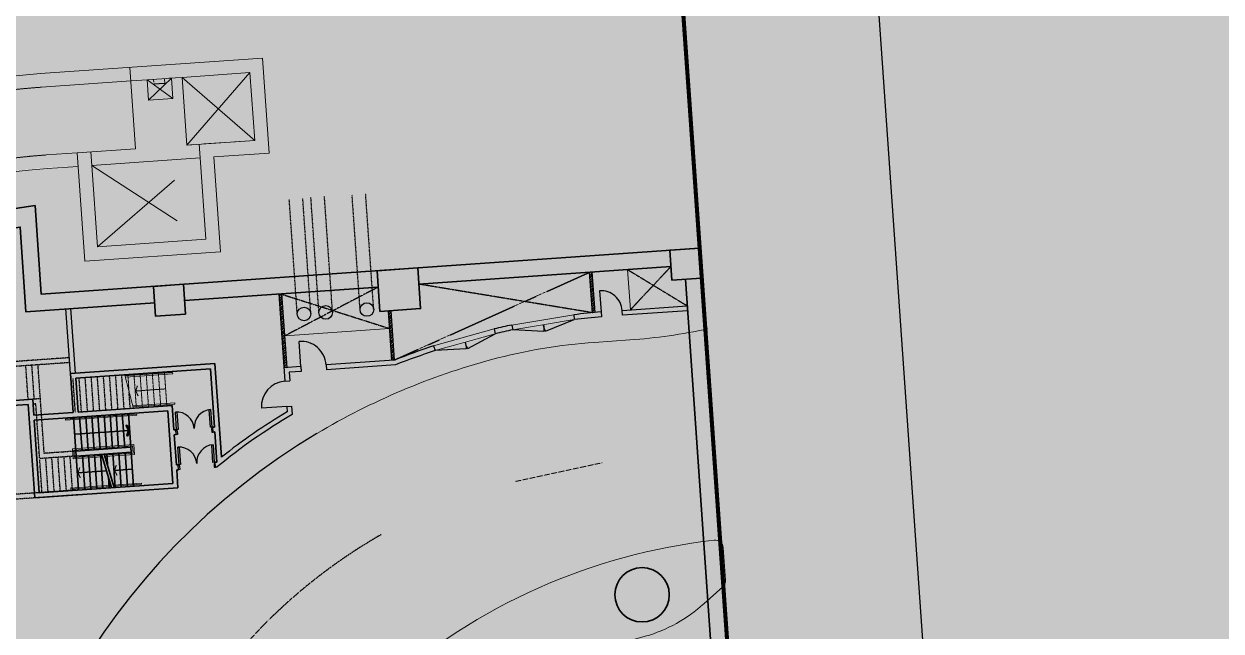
# Model space of a CAD drawing. Header units: millimetres. Extents: x 833941507 to 1669051331, y 817666127 to 1636299673.
# Drawn here: x 834609379 to 834653451, y 818127944 to 818150283 of the extents above; entities that cross this region are included whole.
import ezdxf

# ---------------------------------------------------------------- set-up
doc = ezdxf.new("R2010")
doc.units = ezdxf.units.MM
doc.header["$LTSCALE"] = 3
for name, pattern in [('3A35X-MADL-P-LT-B01-0$0$ACAD_ISO02W033', [5, 4, -1]), ('3A35X-MAGP-P-ADR-B01-0$0$HIDDEN', [0.375, 0.25, -0.125]), ('ACAD_ISO04W033', [10, 8, -1, 0, -1]), ('B0606', [0.7813, 0.39065, -0.39065]), ('B0701', [2.34375, 1.5625, -0.78125]), ('CENTER', [2, 1.25, -0.25, 0.25, -0.25]), ('CENTER2', [1.125, 0.75, -0.125, 0.125, -0.125]), ('DASH', [0.35, 0.25, -0.1]), ('HIDDEN', [0.375, 0.25, -0.125]), ('LB01__Road Marking$0$M_RM1103', [8, 3, -5]), ('M_RM1104', [6, 4, -2])]:
    doc.linetypes.add(name, pattern=pattern)
doc.layers.get('Defpoints').update_dxf_attribs({"color": 32})
for name, color, linetype in [('22INWA-a', 6, 'CENTER'), ('BD-CB-SOLID-DH', 251, 'Continuous'), ('LB01__Road Marking$0$MVA813_kerb', 1, 'Continuous'), ('void', 7, 'CENTER2'), ('x_160725 LB01 interim layout$0$MVA832_MARKING', 1, 'Continuous')]:
    doc.layers.add(name, color=color, linetype=linetype)
for name, color, linetype, lineweight in [('ACM921__', 6, 'Continuous', 0), ('Hatch (LTC&CB)', 252, 'Continuous', 35), ('LB01__Road Marking$0$LOL818__', 1, 'Continuous', 9), ('LB01__Road Marking$0$MVA_Markiing', 1, 'Continuous', 9), ('UAJ-22INWA', 6, 'Continuous', 35), ('UAJ-22INWA-bw', 3, 'Continuous', 35), ('UAJ-23FLOR-a', 1, 'Continuous', 13), ('UAJ-23FLOR-h', 251, 'Continuous', 9), ('UAJ-24STAI', 8, 'Continuous', 35), ('UAJ-24STAI-a', 9, '3A35X-MADL-P-LT-B01-0$0$ACAD_ISO02W033', 13), ('UAJ-24STAI-x', 9, 'ACAD_ISO04W033', 5), ('UAJ-24STAI-y', 8, 'B0701', 9), ('UAJ-28STRU', 6, 'Continuous', 35), ('UAJ-32INFR', 7, 'Continuous', 25), ('UAJ-34RAIL-a', 1, 'Continuous', 13)]:
    doc.layers.add(name, color=color, linetype=linetype, lineweight=lineweight)
pattern_1 = [(48.99895448877691, (834583564.1480203, 818103532.6961042), (-47.92329814519315, 41.66062283364142), [])]

# ---------------------------------------------------------------- blocks, each defined once
blk = doc.blocks.new('BOX_CUL_20171026')
at = {"layer": 'ACM921__', "ltscale": 25}
for p, q in [((834618.16407139, 818149.0258201461), (834609.9899237371, 818148.454623501)), ((834617.6652876864, 818148.9909659215), (834617.6652487346, 818148.991523343)), ((834618.4080120105, 818145.5348916426), (834618.16407139, 818149.0258201461)), ((834613.485077491, 818145.6921039463, 0.005552839114962748), (834613.2759521435, 818148.6848061682, 0.005552839114962748)), ((834615.206184442, 818148.3184685177, 0.005552839114962748), (834617.7001029601, 818148.4927396406, 0.005552839114962748)), ((834617.8743740822, 818145.9988211208), (834617.7001029592, 818148.4927396381)), ((834613.9093468129, 818148.2278475345, 1932735.294305679), (834613.9616281496, 818147.4796719776, 1932735.294305679)), ((834614.8594388157, 818147.5424095821, 1932735.294305679), (834614.8071574793, 818148.2905851385, 1932735.294305679)), ((834615.380455564, 818145.8245499993, 0.005552839114962748), (834615.206184442, 818148.3184685186, 0.005552839114962748)), ((834613.9616281496, 818147.4796719776, 1932735.294305679), (834614.8594388157, 818147.5424095821, 1932735.294305679)), ((834615.380455564, 818145.8245499993, 0.005552839114962748), (834617.8743740822, 818145.9988211212, 0.005552839114962748)), ((834613.485077491, 818145.6921039463, 0.005552869370051439), (834611.3424399686, 818145.5423797896, 0.005552869370051439)), ((834611.876076926, 818145.0784642076), (834615.8663465555, 818145.357298003)), ((834615.8663465555, 818145.357298003), (834616.0754719026, 818142.3645957815)), ((834618.408011398, 818145.5349004051), (834616.3651306174, 818145.3921470933)), ((834611.3773331451, 818145.043038663), (834610.2297089611, 818144.9628444811)), ((834612.0852022732, 818142.0857619852), (834611.876076926, 818145.0784642076)), ((834616.0754719026, 818142.3645957815), (834612.0852022732, 818142.0857619852))]:
    blk.add_line(p, q, dxfattribs=at)
at = {"layer": 'ACM921__', "linetype": 'DASH', "ltscale": 5}
for p, q in [((834617.7001029603, 818148.4927396392, 0.005552839114962748), (834615.380455564, 818145.8245499993, 0.005552839114962748)), ((834613.3108453198, 818148.1854650417), (834610.0247779617, 818147.9558397974)), ((834613.3108063681, 818148.1860224645, 0.005552839114962748), (834613.909346813, 818148.2278475342, 0.005552839114962748)), ((834614.8594388157, 818147.5424095821, 1932735.294305679), (834613.9093468129, 818148.2278475345, 1932735.294305679)), ((834614.8071574793, 818148.2905851385, 1932735.294305679), (834613.9616281496, 818147.4796719776, 1932735.294305679)), ((834614.7074007384, 818148.2836142934, 0.005552839114962748), (834615.206184442, 818148.3184685186, 0.005552839114962748)), ((834617.8743740822, 818145.9988211212, 0.005552839114962748), (834615.206184442, 818148.3184685177, 0.005552839114962748)), ((834610.1948547366, 818145.4616281848, 2.974442472007131e-06), (834611.3424789205, 818145.5418223666)), ((834612.0852022732, 818142.0857619852), (834615.8663465555, 818145.357298003)), ((834611.876076926, 818145.0784642076), (834616.0754719026, 818142.3645957815))]:
    blk.add_line(p, q, dxfattribs=at)
at = {"layer": 'ACM921__', "linetype": 'HIDDEN'}
for p, q in [((834610.0251161244, 818147.9564235735), (834610.018833923, 818147.9559845831)), ((834614.156186042, 818148.1383494859, 0.0111056783481144), (834614.1490042312, 818148.2414562369, 0.0111056783481144)), ((834614.5591551889, 818148.1096358608, 0.0111056783481144), (834614.1601219801, 818148.0818418628, 0.0111056783481144)), ((834614.5605448523, 818148.0896841978, 0.0111056783481144), (834614.1615116434, 818148.0618901998, 0.0111056783481144)), ((834614.5605448523, 818148.0896841978, 0.0111056783481144), (834614.5480374402, 818148.2692502352, 0.0111056783481144)), ((834615.8663465555, 818145.357298003), (834615.8314933018, 818145.8560678092, 0.01110567833285562)), ((834611.876076926, 818145.0784642076), (834611.8412227015, 818145.5772479106, 3.015215857615881e-08))]:
    blk.add_line(p, q, dxfattribs=at)
at = {"layer": 'ACM921__', "ltscale": 25}
for points, elevation in [([(834614.8071574793, 818148.2905851366), (834613.909346813, 818148.2278475325)], 0.01110567833285562), ([(834611.342451093, 818145.5422206032), (834611.621272795, 818141.5521240568), (834616.6091098314, 818141.9006663029), (834616.3651302586, 818145.3921522277)], -1.029301146526974e-10)]:
    blk.add_lwpolyline(points, dxfattribs=dict(at, elevation=elevation))
at = {"layer": 'ACM921__', "linetype": 'HIDDEN', "elevation": 0.01110567833285562}
blk.add_lwpolyline([(834617.8743740831, 818145.998821121), (834615.3804555649, 818145.824549998)], dxfattribs=at)
at = {"layer": 'ACM921__', "ltscale": 25}
for centre, radius, end in [((834611.7674891911, 818123.0166546148, 1.531626701697353e-06), 25.5, 149.9186480744205), ((834611.7632948434, 818123.0163615204, 1.320195846169409e-05), 22, 150.4099115636012)]:
    blk.add_arc(centre, radius, 93.9972416808191, end, dxfattribs=at)
at = {"layer": 'ACM921__', "linetype": 'DASH', "ltscale": 5}
for centre, radius, start, end in [((834611.7678273397, 818123.0172383899, 2.591892885689759e-06), 25, 93.9972416475497, 149.9186480744205), ((834611.7632948434, 818123.0163615204, 2.974442472007131e-06), 22.5, 93.9972416808191, 150.4099115636012)]:
    blk.add_arc(centre, radius, start, end, dxfattribs=at)
blk = doc.blocks.new('LB01__Road Marking')
at = {"layer": 'LB01__Road Marking$0$LOL818__', "linetype": 'Continuous'}
for points in [[(834634561.2005576, 818139069.7232114, -0.03636872254758049), (834631684.9974045, 818138657.0687147), (834630385.5395173, 818138566.2266431, 0.04813570503205516), (834626596.3925679, 818137931.4202642, 0.06895641052326808), (834620167.6397753, 818135214.2715704)], [(834626996.0947754, 818126236.098674), (834632254.3432578, 818127751.3338523, 0.1134566914905308), (834634409.2554767, 818128946.8475094), (834635109.1476151, 818129576.296793, 0.231016276212635), (834635207.8076997, 818129820.2781533), (834635124.3121902, 818131014.6465393, 0.4273611709826108), (834634790.7755378, 818131291.761823, 0.1531575105429606), (834622656.3763593, 818125895.7590989)]]:
    blk.add_lwpolyline(points, format="xyb", dxfattribs=at)
at = {"layer": 'LB01__Road Marking$0$MVA813_kerb'}
blk.add_arc((834633186.1397753, 818113376.3653038), 25423.9157559779, 120.8009560990591, 180.6006578406031, dxfattribs=at)
at = {"layer": 'LB01__Road Marking$0$MVA_Markiing', "linetype": 'LB01__Road Marking$0$M_RM1103', "flags": 128}
blk.add_lwpolyline([(834630668.7930849, 818134137.6696364), (834627473.6847464, 818133448.2197671)], dxfattribs=at)
at = {"layer": 'x_160725 LB01 interim layout$0$MVA832_MARKING', "color": 1, "linetype": 'M_RM1104', "flags": 128}
blk.add_lwpolyline([(834622532.9191115, 818131495.9689059, 0.1005455463713856), (834616462.3895154, 818126160.2630732)], format="xyb", dxfattribs=at)
blk = doc.blocks.new('D1200-180')
at = {"color": 1}
for points in [[(35, 180), (35, 830), (85, 830), (85, 180)], [(1285, 180), (1285, 830), (1335, 830), (1335, 180)], [(0, 0), (0, 180), (35, 180), (35, 130), (50, 130), (50, 0)], [(1370, 0), (1370, 180), (1335, 180), (1335, 130), (1320, 130), (1320, 0)]]:
    blk.add_lwpolyline(points, close=True, dxfattribs=at)
at = {"color": 8}
for centre, start, end in [((35, 180), 0, 90), ((1335, 180), 90, 180)]:
    blk.add_arc(centre, 650, start, end, dxfattribs=at)
blk = doc.blocks.new('D780')
at = {"layer": 'UAJ-32INFR'}
blk.add_line((0, 780.0000003576279), (-1.192092895507812e-07, 2.384185791015625e-07), dxfattribs=at)
blk.add_arc((-1.192092895507812e-07, 1.192092895507812e-07), 780, 0, 90, dxfattribs=at)
blk = doc.blocks.new('DA2300')
for p, q in [((1122.497216105461, 250.0000002384186), (-1.192092895507812e-07, 2.384185791015625e-07)), ((1177.502783894539, 250.0000002384186), (2300.000000119209, 0))]:
    blk.add_line(p, q)
for centre, start, end in [((-1.192092895507812e-07, 2.384185791015625e-07), 0, 12.55585422389347), ((2300, 1.192092895507812e-07), 167.4441457761066, 180)]:
    blk.add_arc(centre, 1150.000000079408, start, end)
blk = doc.blocks.new('D930')
at = {"layer": 'UAJ-32INFR'}
blk.add_line((-1.192092895507812e-07, 1.192092895507812e-07), (-1.192092895507812e-07, 929.9999998807907), dxfattribs=at)
blk.add_arc((-1.192092895507812e-07, 1.192092895507812e-07), 929.999999744496, 0, 90, dxfattribs=at)
blk = doc.blocks.new('GBP-LTC-LB01')
at = {"layer": 'BD-CB-SOLID-DH', "ltscale": 0.5}
h = blk.add_hatch(dxfattribs=at)
h.set_pattern_fill('ANSI31', color=256, scale=20, angle=4.918665992295111e-05, style=0)
h.set_pattern_definition(pattern_1)
h.paths.add_polyline_path([(834630204.5080969, 818141146.6803864), (834630304.2715975, 818141153.6547191), (834630408.1899959, 818139667.1665274), (834630308.5900564, 818139657.8526014)])
h = blk.add_hatch(dxfattribs=at)
h.set_pattern_fill('ANSI31', color=256, scale=20, angle=4.918665992295111e-05, style=0)
h.set_pattern_definition(pattern_1)
h.paths.add_polyline_path([(834618952.1349553, 818137631.2233928), (834619051.8913249, 818137638.197026), (834618862.1746621, 818140353.7530266), (834618762.418131, 818140346.779181)])
h = blk.add_hatch(dxfattribs=at)
h.set_pattern_fill('ANSI31', color=256, scale=20, angle=4.918665992295111e-05, style=0)
h.set_pattern_definition(pattern_1)
h.paths.add_polyline_path([(834622884.8734369, 818139732.8482912), (834622785.116891, 818139725.8745397), (834622912.2027122, 818137907.9907455), (834623011.9592515, 818137914.9645916)])
at = {"layer": 'UAJ-23FLOR-h'}
h = blk.add_hatch(dxfattribs=at)
h.set_pattern_fill('EARTH,_O', color=256, scale=180, angle=45.00000010501341)
h.set_pattern_definition([(45.00000010501341, (-1082349.699177861, 54794.90315568447), (-2.96267069188616e-06, 1616.446101792448), [1143, -1143]), (45.00000010501341, (-1082652.782822503, 55097.98679921505), (-2.96267069188616e-06, 1616.446101792448), [1143, -1143]), (45.00000010501341, (-1082955.866467144, 55401.07044274564), (-2.96267069188616e-06, 1616.446101792448), [1143, -1143]), (135.0000001050134, (-1082955.866467515, 55603.12620546969), (-1616.446101792448, -2.96267069188616e-06), [1143, -1143]), (135.0000001050134, (-1082652.782823984, 55906.20985011128), (-1616.446101792448, -2.96267069188616e-06), [1143, -1143]), (135.0000001050134, (-1082349.699180454, 56209.29349475286), (-1616.446101792448, -2.96267069188616e-06), [1143, -1143])])
h.paths.add_polyline_path([(834669469.2548146, 818015499.1701102), (834651080.8176275, 818014213.7929552), (834651091.333055, 818014066.030459), (834669479.7621983, 818015351.5226754)], flags=16)
edge = h.paths.add_edge_path()
edge.add_arc((834611763.613195, 818123015.0723449), 22001.28373588376, 94.00071865262937, 118.6886834190998)
edge.add_line((834601201.8916234, 818142315.5004095), (834593918.3367147, 818141228.3801512))
edge.add_arc((834611768.400262, 818123014.0298539), 25502.69251264854, 93.99715914630349, 134.4212748451599, ccw=False)
edge.add_line((834609990.6837641, 818148454.6872638), (834618164.3568528, 818149025.8389109))
edge.add_line((834618164.3568528, 818149025.8389109), (834618408.292444, 818145534.9100552))
edge.add_line((834618408.292444, 818145534.9100552), (834616365.4114578, 818145392.1596863))
edge.add_line((834616365.4114578, 818145392.1596863), (834616609.385029, 818141900.6873076))
edge.add_line((834616609.385029, 818141900.6873076), (834611621.5474902, 818141552.1522465))
edge.add_line((834611621.5474902, 818141552.1522465), (834611377.6128702, 818145043.0672039))
edge.add_line((834611377.6128702, 818145043.0672039), (834610228.6059371, 818144962.7428077))
h.paths.add_polyline_path([(834673232.9366938, 818197365.8783082), (834607546.4897544, 818192773.8917836), (834599172.4998745, 818174435.3001034), (834588349.0999149, 818152374.5000834), (834578621.5499489, 818133890.6500655), (834568418.2999822, 818115665.3000468), (834556456.700019, 818095618.300025), (834546606.4000474, 818080041.600007), (834532219.3000866, 818058623.7499806), (834523692.1501086, 818046595.7499651), (834515683.5001286, 818035708.4999502), (834508244.2001468, 818025929.8999366), (834500656.3001646, 818016266.0999228), (834489786.8001888, 818002934.0999027), (834483448.3002025, 817995421.2998908), (834478637.6002128, 817989841.6998823), (834458453.7502539, 817967379.2998452), (834441506.4997879, 817949096.357832), (834383075.7479855, 817886437.0757562), (834482026.687943, 817893354.5055006), (834551919.0356153, 817920008.6018127), (834634905.1297382, 817930637.1330649), (834634022.9972101, 817939309.3515325), (834633770.0685325, 817941795.8857912), (834633577.6912351, 817943687.0236263), (834508697.0405153, 817930983.6118022), (834507053.464672, 817930191.4384525), (834506409.4608335, 817939426.9553951), (834507656.9383341, 817945566.7269546), (834503417.0808368, 818006767.0327235), (834503064.3680854, 818011762.6720035), (834514052.9096247, 818025791.9353799), (834520784.6504849, 818034889.3491884), (834526318.8615147, 818042436.9444461), (834532381.6860782, 818050705.6283545), (834536345.7196504, 818056472.6778568), (834542258.4127678, 818065225.6191521), (834550405.86193, 818077286.9078631), (834561578.9964366, 818095001.9633045), (834574522.6610527, 818117080.0346472), (834587768.8781933, 818140310.2095475), (834609774.1305691, 818143594.9757913), (834610001.9653326, 818140335.8947712), (834634252.5395212, 818142031.4686226), (834636806.8958616, 818105492.469254), (834642791.4816118, 818105913.7478601), (834646278.5594581, 818056032.5832597), (834640293.170484, 818055614.1586573), (834643382.3380679, 818011424.9081372), (834641138.4146172, 818011267.9554363), (834645775.7848747, 817944927.8676329), (834639048.3570181, 817944243.5239328), (834640362.1165634, 817931328.1108725), (834651070.3910474, 817932706.91456), (834650587.6677916, 817936476.1291044), (834685105.7378002, 817940896.8578628), (834685588.4610578, 817937127.6433052), (834691373.7890701, 817937868.5701854)])
at = {"layer": 'UAJ-24STAI', "ltscale": 0.2}
for points in [[(834613174.5664642, 818135522.4848771), (834613268.3194605, 818135328.5509306), (834613202.4620117, 818135123.4587647), (834613164.3773527, 818135135.6881858), (834613225.3430328, 818135325.5464882), (834613138.5538346, 818135505.0753827)], [(834611413.8338438, 818133965.9034644), (834611347.9764116, 818133760.8112935), (834611441.7294235, 818133566.8773541), (834611477.742052, 818133584.2868515), (834611390.9528389, 818133763.8157395), (834611451.9185039, 818133953.6740463)], [(834612760.5469694, 818134060.0509917), (834612694.6895374, 818133854.9588207), (834612788.4425493, 818133661.0248814), (834612824.4551778, 818133678.4343787), (834612737.6659648, 818133857.9632667), (834612798.6316297, 818134047.8215735)]]:
    blk.add_hatch(color=256, dxfattribs=at).paths.add_polyline_path(points)
at = {"layer": 'UAJ-24STAI-x'}
blk.add_hatch(color=256, dxfattribs=at).paths.add_polyline_path([(834613538.7076623, 818136981.4318174), (834613472.8502301, 818136776.3396463), (834613566.603242, 818136582.4057072), (834613602.6158706, 818136599.8152045), (834613515.8266574, 818136779.3440922), (834613576.7923223, 818136969.2023991)])
at = {"layer": '22INWA-a', "ltscale": 5, "const_width": 150, "flags": 128}
blk.add_lwpolyline([(834648790.5585468, 817968144.8010727), (834645868.1127554, 817967942.7185566), (834648790.5585468, 817968144.8010727), (834651277.0548606, 817932186.054306), (834646732.9119703, 817931602.6841583), (834552249.9020534, 817919488.4926492), (834509653.719406, 817903226.8796499), (834506670.2002928, 817945929.5476125), (834505134.9406862, 817946512.7590431), (834503326.1238061, 817972339.5114205), (834504156.5737509, 817972397.65377), (834501745.5432788, 818006830.7416781), (834502410.2590361, 818006877.2948229), (834493650.5402416, 818132199.4721122), (834495221.4466506, 818132309.2531987), (834492443.3530575, 818172005.4249322), (834498761.0000008, 818180933.000002, 0.1039453279364779), (834533697.0000086, 818164790.9999983, 0.0281485251874361), (834560518.0000027, 818159716.0000006), (834570883.0000095, 818156559.9999988, 0.01218113012787053), (834580152.0000002, 818154030, 0.0118168953345502), (834589679.9999993, 818153626.0000007, 0.01895900772234266), (834627610.0000029, 818154459.9999995), (834630540.0000026, 818155389.0000011), (834633307.5130115, 818155581.3607701), (834636812.9937819, 818105509.8540434), (834642798.3436269, 818105928.8853481), (834646290.2711654, 818056050.9699742), (834640304.3231351, 818055631.8967907), (834643398.1701388, 818011440.063687), (834641154.3077285, 818011282.972015), (834642938.4361839, 817985813.1960229), (834644624.4133606, 817985929.8185481), (834645081.8954498, 817979313.4479716), (834645868.1127554, 817967942.7185566)], format="xyb", close=True, dxfattribs=at)
at = {"layer": 'UAJ-22INWA'}
for p, q in [((834636806.693408, 818105495.3650844), (834634252.558558, 818142031.1970875)), ((834611092.38331, 818137416.8880385), (834616412.3990091, 818137788.8056451)), ((834616653.3542438, 818134342.1131248), (834616412.399009, 818137788.8056462)), ((834611192.1099498, 818135990.3696886), (834611092.38331, 818137416.8880385)), ((834611284.4980638, 818137249.8792921), (834616245.3902628, 818137596.6908916)), ((834616395.3289146, 818135451.9255749), (834616245.3902625, 818137596.6908925)), ((834611371.6717001, 818136002.9226921), (834611284.4980638, 818137249.8792921)), ((834609704.5084567, 818136473.6391975), (834608547.6215453, 818136392.7622564)), ((834609745.3640611, 818135889.2289592), (834609704.5084567, 818136473.6391975)), ((834609537.4997103, 818136281.5244441), (834608560.174549, 818136213.2005062)), ((834609537.4997103, 818136281.5244441), (834609777.8036635, 818132844.1480438)), ((834609757.9170647, 818135709.6672089), (834614671.2022959, 818136053.1506474)), ((834611371.6717001, 818136002.9226921), (834614838.2110424, 818136245.265401)), ((834614858.102572, 818133379.6757045), (834614671.2022959, 818136053.1506474)), ((834614900.9760605, 818135347.4566506), (834614838.2110424, 818136245.265401)), ((834609944.81241, 818133036.2627976), (834609757.9170649, 818135709.6672089)), ((834614900.9760605, 818135347.4566506), (834614965.8282502, 818135351.990316)), ((834614913.5290642, 818135167.8949004), (834614978.3808793, 818135172.4302007)), ((834614991.2472175, 818134056.1922286), (834614913.5290642, 818135167.8949004)), ((834616332.4927065, 818135447.5322646), (834616395.3289146, 818135451.9255749)), ((834616345.0454109, 818135267.9710726), (834616407.8819182, 818135272.3638263)), ((834616485.6000718, 818134160.6611528), (834616407.8819182, 818135272.3638263)), ((834611291.83659, 818134563.8513412), (834613311.9062785, 818134705.072632)), ((834613324.4592822, 818134525.510882), (834613311.9062785, 818134705.072632)), ((834611304.3895935, 818134384.2895912), (834611291.83659, 818134563.8513412)), ((834611304.3895935, 818134384.2895912), (834613324.4592822, 818134525.510882)), ((834614991.2472175, 818134056.1922286), (834615056.097545, 818134060.7257638)), ((834615003.8002213, 818133876.6304785), (834615068.6501741, 818133881.1656485)), ((834615050.2173254, 818133212.666958), (834615003.8002213, 818133876.6304785)), ((834616422.7620014, 818134156.2677124), (834616485.6000718, 818134160.6611528)), ((834616435.3147057, 818133976.7065203), (834616494.8024677, 818133980.8651711)), ((834609944.8121128, 818133036.2670467), (834614858.102572, 818133379.6757045)), ((834609777.803388, 818132844.1519874), (834615050.2173254, 818133212.666958))]:
    blk.add_line(p, q, dxfattribs=at)
at = {"layer": 'UAJ-22INWA', "lineweight": -3}
for p, q in [((834618762.2922301, 818140346.844339), (834618986.7428851, 818137136.1714003)), ((834629619.6789976, 818139583.040824, 4.119252416945329e-07), (834629641.417211, 818139404.3582841, 4.119252416945329e-07)), ((834630626.4459852, 818139686.4641203, 4.119252416945329e-07), (834630641.4901873, 818139507.0978296, 4.119252416945329e-07)), ((834627335.8098356, 818139205.4936829, 4.119252416945329e-07), (834627372.7327964, 818139029.3213384, 4.119252416945329e-07)), ((834626689.5873308, 818139061.7857598, 4.119252416945329e-07), (834626730.8068277, 818138886.5688854, 4.119252416945329e-07)), ((834624460.4556005, 818138435.6721618, 4.119252416945329e-07), (834624516.4959126, 818138264.6181253, 4.119252416945329e-07)), ((834623011.8308268, 818137915.0272603, 2.022555123937231e-07), (834620503.349121, 818137739.6651564, 2.021277866748328e-07)), ((834619575.6133187, 818137674.8093108, 2.022555123937231e-07), (834618952.1349552, 818137631.223393, 2.022555123937231e-07)), ((834619588.166063, 818137495.2475426, 2.297939988016307e-07), (834619144.2494676, 818137464.214369, 2.064518531547099e-07)), ((834619144.2494676, 818137464.2143692), (834619166.3046532, 818137148.7241446)), ((834619575.6133187, 818137674.8093108, 2.030663241447961e-07), (834619588.166063, 818137495.2475426, 2.785773237784506e-07)), ((834620503.349121, 818137739.6651564, 2.030638845407218e-07), (834620515.9018652, 818137560.1033882, 2.785764602886154e-07)), ((834623051.9042511, 818137737.3893986, 4.119252416945329e-07), (834620515.9018652, 818137560.1033882, 2.785764602331042e-07)), ((834618986.7428851, 818137136.1714003), (834619166.3046532, 818137148.7241446)), ((834619051.5987308, 818136208.435598), (834619231.1604989, 818136220.9883423)), ((834619051.5987308, 818136208.435598), (834619065.7319753, 818136006.2654331)), ((834619231.1604989, 818136220.9883423), (834619253.0807859, 818135907.4277856))]:
    blk.add_line(p, q, dxfattribs=at)
at = {"layer": 'UAJ-22INWA', "linetype": 'B0606', "lineweight": -3, "flags": 128}
for points in [[(834621755.2906885, 818139757.3788252), (834621458.6642213, 818144000.4966332)], [(834622254.0733781, 818139792.2475593), (834621957.4469109, 818144035.3653673)], [(834619441.3342352, 818139595.6155314), (834619144.7077684, 818143838.7333394)], [(834619940.1169248, 818139630.4842656), (834619643.4904575, 818143873.6020736)], [(834620239.3863053, 818139651.4054898), (834619942.7598386, 818143894.5232978)], [(834620738.1689949, 818139686.2742239), (834620441.5425282, 818143929.3920319)]]:
    blk.add_lwpolyline(points, dxfattribs=at)
at = {"layer": 'UAJ-22INWA', "lineweight": -3, "flags": 128}
blk.add_lwpolyline([(834618862.048768, 818140353.8180859), (834619051.8914928, 818137638.1971397)], dxfattribs=at)
at = {"layer": 'UAJ-22INWA', "lineweight": -3, "elevation": -7.4142001427191e-09}
blk.add_lwpolyline([(834633811.8990924, 818139730.9505692), (834631416.955741, 818139563.5256504), (834631404.4029953, 818139743.0874186), (834633799.3463469, 818139910.5123373)], dxfattribs=at)
at = {"layer": 'UAJ-22INWA'}
blk.add_lwpolyline([(834611192.1099498, 818135990.3696887), (834609745.3640612, 818135889.2289592)], dxfattribs=at)
at = {"layer": 'UAJ-22INWA', "lineweight": -3}
for centre in [(834622004.6820331, 818139774.8131922), (834619690.7255802, 818139613.0498985), (834620488.7776504, 818139668.8398569)]:
    blk.add_circle(centre, 250, dxfattribs=at)
for centre, radius, start, end in [((834632889.2252746, 818112708.2087672, 4.119252416945329e-07), 27072.98526101089, 94.79441534416671, 96.9364195580271), ((834632889.2252746, 818112708.2087672, 4.119252416945329e-07), 27072.98526101089, 101.8369664558954, 103.238040185633), ((834632889.2252746, 818112708.2087672, 4.119252416945329e-07), 26892.98526101089, 94.79441534379242, 96.93641955789607), ((834632889.2252746, 818112708.2087672, 4.119252416945329e-07), 26892.98526101089, 101.8369664559061, 103.2380401855496), ((834632889.2252746, 818112708.2087672, 4.119252416945329e-07), 27072.98526101089, 108.1397062403319, 111.3979434426993), ((834632889.2252746, 818112708.2087672, 4.119252416945329e-07), 26892.98526101089, 108.1397062402158, 111.4565181966567), ((834629555.2786417, 818118219.8633592), 20469.13050651771, 120.2188445862598, 129.6471071239303), ((834629555.2786417, 818118219.8633592), 20649.13050651771, 120.5300167479397, 128.6687449966035)]:
    blk.add_arc(centre, radius, start, end, dxfattribs=at)
at = {"layer": 'UAJ-22INWA-bw', "lineweight": -3}
for p, q in [((834630308.4634743, 818139657.9063438), (834630204.382987, 818141146.7342317)), ((834630408.056467, 818139667.2195339), (834630304.1395249, 818141153.7079787)), ((834622784.9952503, 818139725.8660362, 2.022555123715183e-07), (834622912.0742888, 818137908.0535134, 2.022555123715183e-07)), ((834622884.7517879, 818139732.8397868, 1.330113304050166e-07), (834623011.830946, 818137915.0255481, -7.18902391401711e-09))]:
    blk.add_line(p, q, dxfattribs=at)
for points in [[(834611092.3950485, 818137416.9183887), (834610925.8490382, 818139799.289548)], [(834611271.9568166, 818137429.471133), (834611105.4108068, 818139811.8422927)]]:
    blk.add_lwpolyline(points, dxfattribs=at)
at = {"layer": 'UAJ-23FLOR-a'}
for p, q in [((834631703.8527583, 818139764.0212549), (834631600.3492532, 818141244.5956653, 3.975457902689996e-08)), ((834629619.6789976, 818139583.040824, 4.119252416945329e-07), (834627335.8098354, 818139205.4936829, 4.119252416945329e-07)), ((834627372.7327965, 818139029.3213384, 4.119252416945329e-07), (834629641.4172112, 818139404.3582841, 4.119252416945329e-07)), ((834618994.8546467, 818138812.5727618), (834622830.0983039, 818139080.6857086)), ((834626689.5873309, 818139061.7857598, 4.119252416945329e-07), (834624460.4556004, 818138435.6721618, 4.119252416945329e-07)), ((834624516.4959126, 818138264.6181253, 4.119252416945329e-07), (834626730.8068277, 818138886.5688854, 4.119252416945329e-07))]:
    blk.add_line(p, q, dxfattribs=at)
at = {"layer": 'UAJ-24STAI', "ltscale": 0.2}
for p, q in [((834611291.8365898, 818134563.8513412), (834611204.6629536, 818135810.8079385)), ((834611516.2887775, 818134579.5425959), (834611429.1151413, 818135826.499193)), ((834611740.7409651, 818134595.2338504), (834611653.5673288, 818135842.1904474)), ((834611965.1931529, 818134610.9251049), (834611878.0195166, 818135857.8817021)), ((834612189.6453403, 818134626.6163592), (834612102.4717042, 818135873.5729567)), ((834612414.097528, 818134642.307614), (834612326.9238918, 818135889.2642112)), ((834612638.5497158, 818134657.9988685), (834612551.3760794, 818135904.9554658)), ((834612863.0019033, 818134673.690123), (834612775.828267, 818135920.6467202)), ((834613087.4540908, 818134689.3813776), (834613000.2804546, 818135936.3379747)), ((834613311.9062786, 818134705.072632), (834613224.7326423, 818135952.0292294)), ((834611248.2497717, 818135187.3296398), (834613268.3194605, 818135328.5509306)), ((834611391.5632297, 818133137.3329957), (834611304.3895937, 818134384.2895912)), ((834611616.0154172, 818133153.02425), (834611528.8417814, 818134399.9808457)), ((834611840.4676048, 818133168.7155045), (834611753.293969, 818134415.6721003)), ((834612064.9197925, 818133184.4067591), (834611977.7461566, 818134431.3633548)), ((834612289.3719802, 818133200.0980138), (834612202.1983442, 818134447.0546093)), ((834612602.1016029, 818133221.9606657), (834612234.6192157, 818134449.3211237)), ((834612701.8581308, 818133228.9345567), (834612334.3757435, 818134456.2950147)), ((834612452.9647824, 818134086.3393034), (834612426.6505318, 818134462.7458639)), ((834612738.2763554, 818133231.4805228), (834612651.1027195, 818134478.4371184)), ((834612962.728543, 818133247.1717772), (834612875.5549072, 818134494.1283729)), ((834613187.1807307, 818133262.8630317), (834613100.0070947, 818134509.8196274)), ((834613411.6329182, 818133278.5542864), (834613324.4592824, 818134525.510882)), ((834611347.9764116, 818133760.8112935), (834612418.3604094, 818133835.6408949)), ((834612694.6895374, 818133854.9588207), (834613368.0461004, 818133902.0325842)), ((834612513.8241677, 818133215.7892683), (834612486.3706369, 818133608.4924194))]:
    blk.add_line(p, q, dxfattribs=at)
blk.add_lwpolyline([(834613174.5664642, 818135522.4848771), (834613268.3194605, 818135328.5509306), (834613202.4620117, 818135123.4587647), (834613164.3773527, 818135135.6881858), (834613225.3430328, 818135325.5464882), (834613138.5538346, 818135505.0753827)], close=True, dxfattribs=at)
at = {"layer": 'UAJ-24STAI-a', "ltscale": 0.2}
for p, q in [((834613248.3980426, 818136760.6483918), (834613204.8112246, 818137384.1266922)), ((834613516.4370486, 818136152.8613468), (834613429.2634122, 818137399.8179467)), ((834613740.8892362, 818136168.5526013), (834613653.7156, 818137415.509201)), ((834613965.341424, 818136184.2438557), (834613878.1677876, 818137431.2004557)), ((834614189.7936115, 818136199.9351103), (834614102.6199752, 818137446.8917102)), ((834614414.2457992, 818136215.6263648), (834614327.0721627, 818137462.5829647)), ((834614638.6979867, 818136231.3176193), (834614551.5243505, 818137478.2742194))]:
    blk.add_line(p, q, dxfattribs=at)
at = {"layer": 'UAJ-24STAI-x'}
for p, q in [((834613407.9746891, 818136145.2788389), (834613088.8213965, 818137376.0179455)), ((834613472.8502301, 818136776.3396463), (834614595.1111683, 818136854.7959191))]:
    blk.add_line(p, q, dxfattribs=at)
at = {"layer": 'UAJ-24STAI-y', "linetype": '3A35X-MAGP-P-ADR-B01-0$0$HIDDEN', "lineweight": -3, "ltscale": 5}
for p, q in [((834611064.0883939, 818137821.8332673), (834606663.0379082, 818137514.1445814)), ((834611051.5356495, 818138001.3950355), (834606830.0459974, 818137706.2599063)), ((834612843.0804857, 818136105.7875831), (834612755.9068495, 818137352.744183)), ((834613067.5326734, 818136121.4788376), (834612980.3590369, 818137368.4354374)), ((834611271.9151726, 818135995.9488015), (834611184.7415363, 818137242.9054013)), ((834611496.3673602, 818136011.640056), (834611409.1937239, 818137258.5966558)), ((834611720.8195479, 818136027.3313105), (834611633.6459116, 818137274.2879103)), ((834611945.2717354, 818136043.0225651), (834611858.0980989, 818137289.9791651)), ((834612169.7239228, 818136058.7138196), (834612082.5502867, 818137305.6704195)), ((834612394.1761105, 818136074.4050741), (834612307.0024742, 818137321.3616738)), ((834612618.628298, 818136090.0963286), (834612531.4546618, 818137337.0529286)), ((834613291.9848609, 818136137.1700921), (834613248.3980426, 818136760.6483918)), ((834610043.1197127, 818133068.2149261, -3.865803379632382e-06), (834609959.4289271, 818134265.2929716, -3.865803379632382e-06)), ((834610267.5718467, 818133083.9069484, -3.865803379632382e-06), (834610183.8810612, 818134280.9849939, -3.865803379632382e-06)), ((834610492.0239807, 818133099.5989708, -3.865803379632382e-06), (834610408.3331952, 818134296.6770164, -3.865803379632382e-06)), ((834610716.4761147, 818133115.2909933, -3.865803379632382e-06), (834610632.7853292, 818134312.3690387, -3.865803379632382e-06)), ((834610940.9282486, 818133130.9830155, -3.865803379632382e-06), (834610857.2374632, 818134328.061061, -3.865803379632382e-06)), ((834611165.3803828, 818133146.675038, -3.865803379632382e-06), (834611081.6895971, 818134343.7530835, -3.865803379632382e-06)), ((834611404.1296927, 818132957.8662249, -3.865803379632382e-06), (834608630.8988819, 818132763.9825712, -3.865803379632382e-06))]:
    blk.add_line(p, q, dxfattribs=at)
for points, elevation in [([(834609534.6914893, 818136461.8561572), (834609447.5135878, 818137708.812456)], -4.726154589185995e-06), ([(834609759.1436234, 818136477.5481795), (834609671.9657218, 818137724.5044783)], -4.726154589185995e-06), ([(834609983.5957574, 818136493.2402017), (834609896.4178559, 818137740.1965004)], -4.726154589185995e-06), ([(834611291.8445553, 818134563.9459388), (834610124.6934586, 818134482.3474228), (834609983.5957524, 818136493.2401987), (834609704.5084567, 818136473.6391975), (834609704.5084565, 818136473.6391975), (834609704.5084567, 818136473.6391975)], -3.865803379632382e-06), ([(834611304.3981731, 818134384.3842318), (834609957.6853691, 818134290.2320979), (834609816.5876473, 818136301.1248748), (834609717.0574675, 818136294.1345613)], -3.865803379632382e-06), ([(834611391.576075, 818133137.4279319), (834608797.9069711, 818132956.0978961), (834608656.8089732, 818134966.9949359), (834607846.0618873, 818134910.3135347), (834605659.8711705, 818134757.4713552)], -3.865803379632382e-06)]:
    blk.add_lwpolyline(points, dxfattribs=dict(at, elevation=elevation))
at = {"layer": 'UAJ-34RAIL-a'}
for p, q in [((834613100.310915, 818137331.7113373), (834614853.9321849, 818137454.3054545)), ((834613111.8004335, 818137287.4047298), (834614857.0704358, 818137409.415017)), ((834614857.0704358, 818137409.415017), (834614853.9321849, 818137454.3054545)), ((834613384.9956521, 818136233.8920543), (834614931.6910684, 818136342.0201671)), ((834613396.4851707, 818136189.5854466), (834614934.8293194, 818136297.1297297)), ((834614934.8293194, 818136297.1297297), (834614931.6910684, 818136342.0201671)), ((834610908.531621, 818135744.9958283), (834613527.1404767, 818135928.0604644)), ((834610911.6698719, 818135700.1053907), (834610908.5316211, 818135744.9958284)), ((834610911.6698719, 818135700.1053908), (834613530.2787277, 818135883.170027)), ((834613530.2787277, 818135883.170027), (834613527.1404767, 818135928.0604644)), ((834611170.840081, 818134645.6122417), (834613420.3497838, 818134802.8734816)), ((834611218.8687695, 818134603.8600551), (834613378.5975972, 818134754.8447932)), ((834613397.4271027, 818134485.5021682), (834613378.5975972, 818134754.8447932)), ((834613445.4557911, 818134443.7499815), (834613420.3497838, 818134802.8734816)), ((834611195.9460884, 818134286.4887416), (834611170.840081, 818134645.6122417)), ((834611195.9460884, 818134286.4887416), (834612261.0779477, 818134360.9511707)), ((834611237.6982751, 818134334.5174301), (834611218.8687695, 818134603.8600551)), ((834611237.6982751, 818134334.5174301), (834612247.8485816, 818134405.1361473)), ((834612347.6051095, 818134412.1100382), (834613397.4271027, 818134485.5021682)), ((834612360.8344755, 818134367.9250616), (834613445.4557911, 818134443.7499815)), ((834612675.3993989, 818133317.3045099), (834613704.626, 818133389.2568339)), ((834613707.764251, 818133344.3663965), (834613704.6259999, 818133389.256834)), ((834611086.0171443, 818133206.1921977), (834612575.642871, 818133310.330619)), ((834611089.1553953, 818133161.3017603), (834612588.8722368, 818133266.1456423)), ((834612688.6287649, 818133273.1195332), (834613707.764251, 818133344.3663965))]:
    blk.add_line(p, q, dxfattribs=at)
at = {"layer": 'void', "ltscale": 4}
for p, q in [((834633196.4553034, 818141356.1757188), (834631703.8527583, 818139764.0212549)), ((834623011.830946, 818137915.0255481, -7.18902391401711e-09), (834630204.382987, 818141146.7342317)), ((834631600.3492532, 818141244.5956653, 3.975457902689996e-08), (834633798.7418492, 818139910.4700783)), ((834622422.747938, 818140603.0109507), (834618994.8546467, 818138812.5727618)), ((834630308.4634743, 818139657.9063438), (834623919.0964606, 818140707.6171879)), ((834618888.731339, 818140330.6223881, 1.30669396785457e-09), (834622830.0983039, 818139080.6857086))]:
    blk.add_line(p, q, dxfattribs=at)
at = {"ltscale": 10, "xscale": 1000, "yscale": 1000, "zscale": 1000}
blk.add_blockref('BOX_CUL_20171026', (0, 0), dxfattribs=at)
blk.add_blockref('LB01__Road Marking', (2.384185791015625e-07, 1.192092895507812e-07))
at = {"layer": 'UAJ-32INFR'}
for name, p, rotation in [('D780', (834630626.5166924, 818139685.6211065, -7.4142001427191e-09), 3.998550005856355), ('D930', (834619575.6133187, 818137674.8093129, 2.030663241447961e-07), 3.998550005856355), ('D930', (834619051.5987312, 818136208.4355981), 93.99855000585636), ('D1200-180', (834614978.3749758, 818135172.5146481), 3.998908525846273), ('D1200-180', (834615068.6442707, 818133881.2500958), 3.998908525846273)]:
    blk.add_blockref(name, p, dxfattribs=dict(at, rotation=rotation))
at = {"layer": 'UAJ-32INFR', "xscale": -1}
for p, rotation in [((834627372.2140555, 818139029.2355852, 4.119252416945329e-07), 189.3866930062052), ((834624516.4889127, 818138264.6394913, 4.119252416945329e-07), 195.6883136306043)]:
    blk.add_blockref('DA2300', p, dxfattribs=dict(at, rotation=rotation))
blk = doc.blocks.new('GBP-STR-B01-L1')
at = {"layer": 'UAJ-28STRU'}
for points in [[(834508702.9475287, 817930984.505292), (834645775.5059664, 817944927.8061861), (834641137.7850451, 818011268.2691774), (834643381.7144042, 818011425.1370522), (834640292.345265, 818055617.2834207), (834646278.3357279, 818056035.7500606), (834645352.0679269, 818069285.6239934), (834643799.4765604, 818091494.7948761), (834642791.4622128, 818105914.0190067), (834636806.0699391, 818105495.5941848), (834634251.9350892, 818142031.426188), (834610016.1934161, 818140337.1619818), (834609788.3001149, 818143597.0804552), (834599871.3073, 818142116.9016232)], [(834603857.5629203, 818142004.3505852), (834609241.992298, 818142808.0894653), (834609444.6449049, 818139695.7420199), (834614192.8340491, 818140027.6768548)], [(834623919.0964606, 818140707.6171879), (834633196.4553034, 818141356.1757188)], [(834633730.1070787, 818140892.2617975), (834634990.8332835, 818122858.1001225)], [(834615290.1559659, 818140104.3880721), (834622422.747938, 818140603.0109507)]]:
    blk.add_lwpolyline(points, dxfattribs=at)
for points in [[(834633154.6128212, 818141954.7149459), (834634251.9350892, 818142031.426188), (834634328.646306, 818140934.1042798), (834633231.324038, 818140857.3930378)], [(834622485.530636, 818139704.9311521), (834623981.8791547, 818139809.5374434), (834623877.2729269, 818141305.8850541), (834622380.9244081, 818141201.2787627)], [(834614150.9915668, 818140626.2160826), (834615248.3134836, 818140702.9273001), (834615325.0247006, 818139605.6053909), (834614227.7027838, 818139528.8941734)]]:
    blk.add_lwpolyline(points, close=True, dxfattribs=at)
blk.add_circle((834632136.1869748, 818129277.8294584), 1000, dxfattribs=at)

msp = doc.modelspace()

# ---------------------------------------------------------------- hatches: boundary and pattern name
at = {"layer": 'Hatch (LTC&CB)'}
h = msp.add_hatch(dxfattribs=at)
h.set_pattern_fill('ANSI38', color=256, scale=100)
h.set_pattern_definition([(318.9998376927443, (834479093.7342951, 818230174.1493032), (208.2994204990571, 239.6197016519238), []), (48.99983769274426, (834479093.7342951, 818230174.1493032), (176.9791393461904, 687.5388238029047), [793.75, -476.25])])
edge = h.paths.add_edge_path()
edge.add_line((834601196.1932279, 818142314.5248821), (834603754.2640262, 818142696.3710381))
edge.add_line((834603754.2640262, 818142696.3710381), (834603901.899728, 818141707.3292294))
edge.add_line((834603901.899728, 818141707.3292294), (834603810.4683098, 818141693.6886882))
edge.add_arc((834611763.2944388, 818123016.3620529), 20299.99935169609, 113.0643579575305, 141.3575808429331)
edge.add_line((834595907.8101043, 818135692.8596053), (834595395.44903, 818135656.8608108))
edge.add_line((834595395.44903, 818135656.8608108), (834583111.7173193, 818114341.0318873))
edge.add_line((834583111.7173193, 818114341.0318873), (834578121.5842528, 818106513.8910732))
edge.add_line((834578121.5842528, 818106513.8910732), (834575731.6542978, 818102809.499759))
edge.add_line((834575731.6542978, 818102809.499759), (834574387.4489166, 818100725.9814435))
edge.add_line((834574387.4489166, 818100725.9814435), (834573113.9765022, 818098752.0992287))
edge.add_line((834573113.9765022, 818098752.0992287), (834573145.2547638, 818098730.6477773))
edge.add_line((834573145.2547638, 818098730.6477773), (834569989.114683, 818093770.2015171))
edge.add_line((834569989.114683, 818093770.2015171), (834566534.9997851, 818088385.676982))
edge.add_line((834566534.9997851, 818088385.676982), (834566514.0877519, 818088398.2967066))
edge.add_line((834566514.0877519, 818088398.2967066), (834558743.6087797, 818076256.6317656))
edge.add_line((834558743.6087797, 818076256.6317656), (834557653.4005865, 818074495.7072132))
edge.add_line((834557653.4005865, 818074495.7072132), (834553498.9169745, 818068288.5571573))
edge.add_line((834553498.9169745, 818068288.5571573), (834548580.861871, 818060932.1282293))
edge.add_line((834548580.861871, 818060932.1282293), (834544328.2635252, 818054726.3367485))
edge.add_line((834544328.2635252, 818054726.3367485), (834544332.1488035, 818054704.6644962))
edge.add_line((834544332.1488035, 818054704.6644962), (834540324.5978602, 818048716.6949816))
edge.add_line((834540324.5978602, 818048716.6949816), (834541041.3244038, 818048232.540333))
edge.add_line((834541041.3244038, 818048232.540333), (834540089.7288045, 818046823.8296406))
edge.add_line((834540089.7288045, 818046823.8296406), (834539737.5511322, 818047061.7285419))
edge.add_line((834539737.5511322, 818047061.7285419), (834533115.7546033, 818038377.7374016))
edge.add_line((834533115.7546033, 818038377.7374016), (834515220.9619001, 818015146.6305978))
edge.add_arc((834538026.0069846, 818000636.2612507), 27029.99999804167, 147.5322628657497, 176.1870880981713)
edge.add_line((834511055.837681, 818002433.7226919), (834511444.9861017, 817996891.2334589))
edge.add_line((834511444.9861017, 817996891.2334589), (834511474.1084727, 817996474.6528435))
edge.add_line((834511474.1084727, 817996474.6528435), (834508641.2167096, 817996276.6106825))
edge.add_line((834508641.2167096, 817996276.6106825), (834508910.6816144, 817992422.053122))
edge.add_line((834508910.6816144, 817992422.053122), (834511353.3752296, 817992955.9577066))
edge.add_line((834511353.3752296, 817992955.9577066), (834513357.6638721, 817964213.0085849))
edge.add_line((834513357.6638721, 817964213.0085849), (834513308.9477361, 817964209.6026397))
edge.add_line((834513308.9477361, 817964209.6026397), (834513879.4049544, 817955918.7523347))
edge.add_line((834513879.4049544, 817955918.7523347), (834514876.6139696, 817955988.4575205))
edge.add_line((834514876.6139696, 817955988.4575205), (834515053.0661077, 817953464.409199))
edge.add_arc((834528221.0653924, 817954382.9922421), 13199.99999874826, 183.9904169536054, 259.8372334186261)
edge.add_line((834525891.9897077, 817941390.0939349), (834525974.5254321, 817940578.7091386))
edge.add_line((834525974.5254321, 817940578.7091386), (834555356.336757, 817943567.4939791))
edge.add_line((834555356.336757, 817943567.4939791), (834594711.6949315, 817947570.8029128))
edge.add_line((834594711.6949315, 817947570.8029128), (834594754.1988673, 817947152.9591447))
edge.add_line((834594754.1988673, 817947152.9591447), (834616096.9028597, 817949323.9834652))
edge.add_line((834616096.9028597, 817949323.9834652), (834631854.2065201, 817950926.8492302))
edge.add_line((834631854.2065201, 817950926.8492302), (834631836.7081357, 817951177.1563083))
edge.add_line((834631836.7081357, 817951177.1563083), (834639760.382062, 817951731.0818821))
edge.add_line((834639760.382062, 817951731.0818821), (834640506.9704407, 817944391.5874598))
edge.add_line((834640506.9704407, 817944391.5874598), (834508703.5709968, 817930984.2761916))
edge.add_line((834508703.5709968, 817930984.2761916), (834508663.5146245, 817930982.1632618))
edge.add_line((834508663.5146245, 817930982.1632618), (834507053.4646711, 817930191.4384522))
edge.add_line((834507053.4646711, 817930191.4384522), (834506409.4608326, 817939426.9553951))
edge.add_line((834506409.4608326, 817939426.9553951), (834507674.9508276, 817945699.3234407))
edge.add_line((834507674.9508276, 817945699.3234407), (834503067.5031257, 818011766.6800821))
edge.add_line((834503067.5031257, 818011766.6800821), (834515005.9420724, 818027008.3036696))
edge.add_line((834515005.9420724, 818027008.3036696), (834526318.8603592, 818042436.9452374))
edge.add_line((834526318.8603592, 818042436.9452374), (834533248.4343333, 818051887.545926))
edge.add_line((834533248.4343333, 818051887.545926), (834545204.9352987, 818069586.3738981))
edge.add_line((834545204.9352987, 818069586.3738981), (834551695.4067936, 818079200.6226892))
edge.add_line((834551695.4067936, 818079200.6226892), (834551700.6621838, 818079300.5666262))
edge.add_line((834551700.6621838, 818079300.5666262), (834554860.111537, 818084257.5104706))
edge.add_line((834554860.111537, 818084257.5104706), (834556162.9385583, 818086301.5433419))
edge.add_line((834556162.9385583, 818086301.5433419), (834561579.1108731, 818095002.152886))
edge.add_line((834561579.1108731, 818095002.152886), (834564610.1881032, 818100023.5882319))
edge.add_line((834564610.1881032, 818100023.5882319), (834566711.8413072, 818103505.2825594))
edge.add_line((834566711.8413072, 818103505.2825594), (834567220.9571147, 818104369.6755948))
edge.add_line((834567220.9571147, 818104369.6755948), (834571219.8492384, 818111331.3275263))
edge.add_line((834571219.8492384, 818111331.3275263), (834579233.5847297, 818125278.3035975))
edge.add_line((834579233.5847297, 818125278.3035975), (834584805.1873057, 818135090.7915635))
edge.add_line((834584805.1873057, 818135090.7915635), (834587768.4359322, 818140310.1481816))
edge.add_line((834587768.4359322, 818140310.1481816), (834593953.3663634, 818141233.3798261))
edge.add_arc((834611682.4142298, 818123278.8372545), 25232.61257183928, 93.84603158733529, 134.6379365759465, ccw=False)
edge.add_line((834609989.9237372, 818148454.6235011), (834618164.07139, 818149025.8201461))
edge.add_line((834618164.07139, 818149025.8201461), (834618408.0113981, 818145534.900405))
edge.add_line((834618408.0113981, 818145534.900405), (834616365.1302586, 818145392.1522276))
edge.add_line((834616365.1302586, 818145392.1522276), (834616609.1098313, 818141900.6663029))
edge.add_line((834616609.1098313, 818141900.6663029), (834611621.272795, 818141552.1240568))
edge.add_line((834611621.272795, 818141552.1240568), (834611377.3331451, 818145043.038663))
edge.add_arc((834611845.1982398, 818122938.1113777), 22109.8780646978, 91.21252121934131, 118.7925777614652)
h = msp.add_hatch(color=256, dxfattribs=at)
h.dxf.hatch_style = 1
edge = h.paths.add_edge_path()
edge.add_arc((834632889.2453666, 818112708.0958247), 26893.09980327294, 96.9364329909926, 111.4564700168827)
edge.add_line((834623051.9042511, 818137737.3893986), (834619144.2494676, 818137464.214369))
edge.add_line((834619144.2494676, 818137464.214369), (834619253.0797077, 818135907.4296366))
edge.add_arc((834629555.108047, 818118220.1303582), 20468.81392914557, 120.2188081109285, 129.6472163045751)
edge.add_line((834616494.8024677, 818133980.8651711), (834615003.8002213, 818133876.6304785))
edge.add_line((834615003.8002213, 818133876.6304785), (834615050.2173254, 818133212.666958))
edge.add_line((834615050.2173254, 818133212.666958), (834609777.803388, 818132844.1519874))
edge.add_line((834609777.803388, 818132844.1519874), (834609537.4997103, 818136281.5244441))
edge.add_line((834609537.4997103, 818136281.5244441), (834606929.578126, 818136099.206952))
edge.add_line((834606929.578126, 818136099.206952), (834606917.0245081, 818136278.7686592))
edge.add_line((834606917.0245081, 818136278.7686592), (834600558.349953, 818135834.2842157))
edge.add_line((834600558.349953, 818135834.2842157), (834600545.5840421, 818136016.8949738))
edge.add_line((834600545.5840421, 818136016.8949738), (834595907.8101043, 818135692.8596053))
edge.add_arc((834611763.2944338, 818123016.3620595), 20299.99934372518, 113.0643579517785, 141.3575808485625, ccw=False)
edge.add_line((834603810.4683098, 818141693.6886882), (834603901.899728, 818141707.3292294))
edge.add_line((834603901.899728, 818141707.3292294), (834603754.2640262, 818142696.3710381))
edge.add_line((834603754.2640262, 818142696.3710381), (834609774.1328592, 818143594.9655685))
edge.add_line((834609774.1328592, 818143594.9655685), (834610001.9653959, 818140335.894648))
edge.add_line((834610001.9653959, 818140335.894648), (834634252.558557, 818142031.1970875))
edge.add_line((834634252.558557, 818142031.1970875), (834634414.2441864, 818139773.0591135))
edge.add_line((834634414.2441864, 818139773.0591135), (834631416.955741, 818139563.5256504))
edge.add_line((834631416.955741, 818139563.5256504), (834629641.417211, 818139404.3582841))
h = msp.add_hatch(color=256, dxfattribs=at)
h.dxf.hatch_style = 1
edge = h.paths.add_edge_path()
edge.add_line((834634409.8338212, 818139772.7507951), (834630641.4903611, 818139507.0957592))
edge.add_line((834630641.4903611, 818139507.0957592), (834629641.417211, 818139404.3582841))
edge.add_line((834629641.417211, 818139404.3582841), (834627372.7327967, 818139029.3213384))
edge.add_line((834627372.7327967, 818139029.3213384), (834626730.8068277, 818138886.5688854))
edge.add_line((834626730.8068277, 818138886.5688854), (834624516.4959126, 818138264.6181253))
edge.add_arc((834632889.2253021, 818112708.2086986), 26892.98533475173, 108.1397062505023, 111.4565181979327)
edge.add_line((834623051.905011, 818137737.3874648), (834619144.2494676, 818137464.214369))
edge.add_line((834619144.2494676, 818137464.214369), (834619253.080786, 818135907.4277855))
edge.add_arc((834629555.0866435, 818118220.1154861), 20468.81386555582, 120.218735387673, 129.6471436108565)
edge.add_line((834616494.8011011, 818133980.8668202), (834615003.8002213, 818133876.6304785))
edge.add_line((834615003.8002213, 818133876.6304785), (834615050.2173256, 818133212.6669579))
edge.add_line((834615050.2173256, 818133212.6669579), (834609777.8036635, 818132844.1480438))
edge.add_line((834609777.8036635, 818132844.1480438), (834609537.4997103, 818136281.5244441))
edge.add_line((834609537.4997103, 818136281.5244441), (834606929.578126, 818136099.206952))
edge.add_line((834606929.578126, 818136099.206952), (834607147.8868018, 818132976.7870976))
edge.add_line((834607147.8868018, 818132976.7870976), (834602379.6556108, 818132643.4520104))
edge.add_line((834602379.6556108, 818132643.4520104), (834602612.7525233, 818129308.830607))
edge.add_line((834602612.7525233, 818129308.830607), (834607384.226519, 818129642.392391))
edge.add_line((834607384.226519, 818129642.392391), (834607991.0689352, 818120915.4264269))
edge.add_line((834607991.0689352, 818120915.4264269), (834607301.4897062, 818120867.2195622))
edge.add_arc((834633186.4924072, 818113366.2466745), 26949.91575300558, 163.8394345747921, 179.9999999987328)
edge.add_arc((834540354.7254449, 818113675.0355604), 65882.57485358123, 358.66127862801716, 359.7314560837872, ccw=False)
edge.add_line((834606219.3175554, 818112135.8229522), (834606333.1366434, 818110507.691468))
edge.add_line((834606333.1366434, 818110507.691468), (834604058.7166945, 818110348.683677))
edge.add_line((834604058.7166945, 818110348.683677), (834603851.2609183, 818113316.0444578))
edge.add_line((834603851.2609183, 818113316.0444578), (834601590.8929425, 818113158.0163548))
edge.add_line((834601590.8929425, 818113158.0163548), (834601819.2346715, 818109891.4017848))
edge.add_line((834601819.2346715, 818109891.4017848), (834598899.1723272, 818109687.2681619))
edge.add_line((834598899.1723272, 818109687.2681619), (834598986.3441637, 818108440.311425))
edge.add_line((834598986.3441637, 818108440.311425), (834606147.8567004, 818108940.9560595))
edge.add_arc((834588616.9935353, 818108647.6637833), 17533.31639120544, -45.562187810849196, 0.9584720313059165, ccw=False)
edge.add_line((834600892.6767882, 818096128.6868144), (834599775.2391756, 818095114.9150122))
edge.add_line((834599775.2391756, 818095114.9150122), (834599395.7754604, 818094770.5034398))
edge.add_line((834599395.7754604, 818094770.5034398), (834597987.0894002, 818093350.7408215))
edge.add_line((834597987.0894002, 818093350.7408215), (834597826.8386923, 818093173.4193112))
edge.add_line((834597826.8386923, 818093173.4193112), (834597849.6537731, 818093156.0080229))
edge.add_line((834597849.6537731, 818093156.0080229), (834595544.3136061, 818090135.1792103))
edge.add_line((834595544.3136061, 818090135.1792103), (834594345.0215312, 818087963.1129811))
edge.add_arc((834578070.8655556, 818098292.4929247), 19275.48294432464, 324.8188849666035, 327.59626924757464, ccw=False)
edge.add_arc((834578146.0416784, 818098233.4309884), 19180.0102211997, 318.8583320555754, 324.8337008530665, ccw=False)
edge.add_arc((834586519.0820956, 818091159.3060094), 8222.169115394034, 298.82792417763017, 317.59416369811186, ccw=False)
edge.add_arc((834586704.9186621, 818090847.4549477), 7859.368234770061, 274.3736205376154, 298.7372524136622, ccw=False)
edge.add_line((834587304.2738359, 818083010.9734397), (834587412.9577368, 818081456.2895013))
edge.add_arc((834586528.4374497, 818091417.1166072), 10000.02263855538, 275.074548168069, 333.9678967550371)
edge.add_arc((834615999.1085215, 818076947.9305899), 22831.05689112263, 131.128719457571, 153.7989258387439, ccw=False)
edge.add_arc((834589039.2587402, 818108445.5984793), 18631.49504810773, 309.8658981568935, 358.6020678856891)
edge.add_line((834607665.2085136, 818107991.0627096), (834607763.621072, 818113109.8411353))
edge.add_arc((834633186.1397754, 818113376.365304), 25423.91575572623, 120.8009585324055, 180.6006545124469, ccw=False)
edge.add_arc((834633186.1397823, 818113376.3652892), 25423.91577196626, 105.02229085004771, 120.80095852873151, ccw=False)
edge.add_arc((834631780.2889179, 818118614.9190801), 19999.99998413779, 93.9989085118292, 105.02229084866451, ccw=False)
edge.add_arc((834629634.7024083, 818162392.2432339), 23837.8443435132, 271.8049834277831, 281.6798396213098)
edge.add_line((834634460.5006609, 818139047.9828222), (834634409.8338212, 818139772.7507951))
h = msp.add_hatch(color=256, dxfattribs=at)
h.dxf.hatch_style = 1
edge = h.paths.add_edge_path()
edge.add_line((834607685.9333189, 818109069.0317029), (834622581.4291993, 818110309.3796762))
edge.add_arc((834635096.6332806, 818111689.6729522), 12591.08981479166, 149.6513813828823, 186.2936762826942, ccw=False)
edge.add_arc((834754531.506064, 818042309.218735), 150715.3729916633, 149.2581470485852, 149.8310533563323, ccw=False)
edge.add_arc((834632752.121974, 818114793.2031945), 8996.965020625552, 102.56554408748423, 149.5663460237934, ccw=False)
edge.add_line((834630794.7754109, 818123574.6708403), (834632601.2735856, 818123977.3305249))
edge.add_arc((834634559.2804282, 818115192.9005908), 9000.00000353365, 94.51719765154382, 102.56554408620798, ccw=False)
edge.add_line((834633850.4555249, 818124164.9442443), (834635492.8866987, 818124280.1318415))
edge.add_line((834635492.8866987, 818124280.1318415), (834635007.515713, 818131231.85038))
edge.add_line((834635007.515713, 818131231.85038), (834634461.099192, 818139048.1104378))
edge.add_arc((834629671.1859477, 818162083.4937812), 23528.11413327956, 271.73986471516184, 281.7465348817477, ccw=False)
edge.add_arc((834631780.2889155, 818118614.9190906), 19999.9999733981, 93.9989085071353, 105.0222908498573)
edge.add_arc((834633186.1397796, 818113376.3652948), 25423.91576583902, 105.0222908473526, 120.8009560964184)
edge.add_arc((834633186.1397752, 818113376.3653042), 25423.9157555057, 120.800956098748, 180.0000000005373)
edge.add_line((834607762.2240196, 818113376.365304), (834607685.9333189, 818109069.0317029))

# ---------------------------------------------------------------- linework, layer by layer
at = {"layer": 'Defpoints', "color": 2}
msp.add_lwpolyline([(834637756.9723783, 818194850.277431), (834652630.7458152, 817982087.1647725), (834493384.6671164, 817970954.7576578), (834478510.9016924, 818183717.7556958)], close=True, dxfattribs=at)

# ---------------------------------------------------------------- block references
for name in ['GBP-STR-B01-L1', 'GBP-LTC-LB01']:
    msp.add_blockref(name, (0, 0))

doc.saveas('drawing.dxf')
